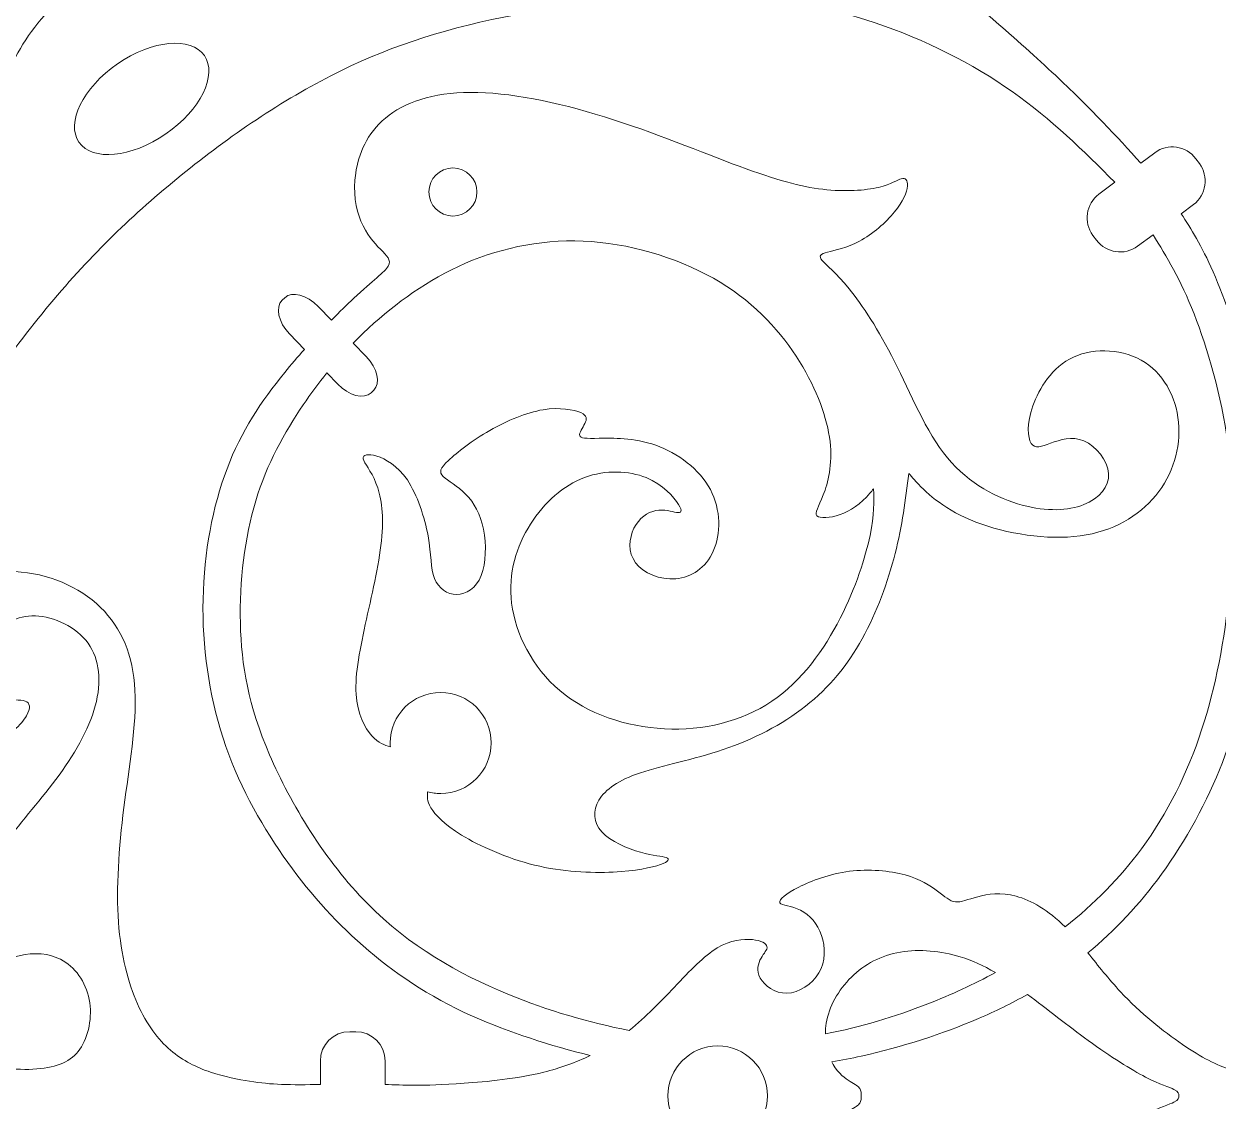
# Model space of a CAD drawing. Header units: millimetres. Extents: x -99 to 100, y 1 to 98.
# Drawn here: x -52.35 to -23.83, y 54.56 to 80.29 of the extents above; entities that cross this region are included whole.
import ezdxf

# ---------------------------------------------------------------- set-up
doc = ezdxf.new("R2010")
doc.units = ezdxf.units.MM
doc.header["$MEASUREMENT"] = 0
doc.layers.add('Layer 1', color=7, linetype='Continuous')

msp = doc.modelspace()

# ---------------------------------------------------------------- linework, layer by layer
at = {"layer": 'Layer 1', "lineweight": 20}
msp.add_ellipse((-42.103, 76.271), major_axis=(0, 0.574), ratio=1, dxfattribs=at)
for points, knots in [([(0.21, 97.844), (-0.278, 97.349), (-0.766, 96.854), (-1.906, 96.401), (-1.906, 96.401), (-3.047, 95.947), (-4.84, 95.535), (-7.056, 95.381), (-7.056, 95.381), (-9.272, 95.226), (-11.911, 95.329), (-14.941, 95.798), (-14.941, 95.798), (-17.971, 96.267), (-21.392, 97.102), (-24.897, 97.653), (-24.897, 97.653), (-28.401, 98.204), (-31.987, 98.473), (-34.806, 98.256), (-34.806, 98.256), (-37.625, 98.04), (-39.676, 97.339), (-40.974, 96.154), (-40.974, 96.154), (-42.273, 94.968), (-42.819, 93.299), (-43.025, 92.108), (-43.025, 92.108), (-43.232, 90.918), (-43.097, 90.207), (-42.963, 89.496), (-42.963, 89.496), (-44.077, 89.764), (-45.19, 90.032), (-46.545, 90.026), (-46.545, 90.026), (-47.9, 90.021), (-49.498, 89.743), (-50.956, 89.058), (-50.956, 89.058), (-52.414, 88.372), (-53.734, 87.28), (-54.836, 86.569), (-54.836, 86.569), (-55.939, 85.858), (-56.825, 85.528), (-57.707, 85.445), (-57.707, 85.445), (-58.588, 85.363), (-59.464, 85.528), (-60.201, 85.935), (-60.201, 85.935), (-60.938, 86.342), (-61.535, 86.991), (-62.133, 87.641), (-62.133, 87.641), (-62.277, 86.723), (-62.422, 85.806), (-62.669, 84.935), (-62.669, 84.935), (-62.916, 84.064), (-63.267, 83.24), (-64.231, 82.56), (-64.231, 82.56), (-65.194, 81.879), (-66.771, 81.343), (-68.781, 80.962), (-68.781, 80.962), (-70.791, 80.581), (-73.233, 80.354), (-75.439, 80.029), (-75.439, 80.029), (-77.644, 79.705), (-79.613, 79.282), (-81.385, 78.489), (-81.385, 78.489), (-83.158, 77.695), (-84.735, 76.53), (-85.812, 75.139), (-85.812, 75.139), (-86.889, 73.748), (-87.466, 72.129), (-87.59, 70.651), (-87.59, 70.651), (-87.713, 69.172), (-87.384, 67.832), (-86.719, 66.868), (-86.719, 66.868), (-86.054, 65.905), (-85.054, 65.317), (-84.204, 64.951), (-84.204, 64.951), (-83.354, 64.585), (-82.653, 64.441), (-81.952, 64.297), (-81.952, 64.297), (-81.54, 63.307), (-81.128, 62.318), (-80.592, 61.349), (-80.592, 61.349), (-80.056, 60.38), (-79.396, 59.432), (-78.762, 58.706), (-78.762, 58.706), (-78.129, 57.979), (-77.52, 57.474), (-76.912, 56.969), (-76.912, 56.969), (-77.592, 56.339), (-78.271, 55.709), (-78.95, 55.078)], [0, 0, 0, 0, 0.034483, 0.034483, 0.034483, 0.034483, 0.068966, 0.068966, 0.068966, 0.068966, 0.103448, 0.103448, 0.103448, 0.103448, 0.137931, 0.137931, 0.137931, 0.137931, 0.172414, 0.172414, 0.172414, 0.172414, 0.206897, 0.206897, 0.206897, 0.206897, 0.241379, 0.241379, 0.241379, 0.241379, 0.275862, 0.275862, 0.275862, 0.275862, 0.310345, 0.310345, 0.310345, 0.310345, 0.344828, 0.344828, 0.344828, 0.344828, 0.37931, 0.37931, 0.37931, 0.37931, 0.413793, 0.413793, 0.413793, 0.413793, 0.448276, 0.448276, 0.448276, 0.448276, 0.482759, 0.482759, 0.482759, 0.482759, 0.517241, 0.517241, 0.517241, 0.517241, 0.551724, 0.551724, 0.551724, 0.551724, 0.586207, 0.586207, 0.586207, 0.586207, 0.62069, 0.62069, 0.62069, 0.62069, 0.655172, 0.655172, 0.655172, 0.655172, 0.689655, 0.689655, 0.689655, 0.689655, 0.724138, 0.724138, 0.724138, 0.724138, 0.758621, 0.758621, 0.758621, 0.758621, 0.793103, 0.793103, 0.793103, 0.793103, 0.827586, 0.827586, 0.827586, 0.827586, 0.862069, 0.862069, 0.862069, 0.862069, 0.896552, 0.896552, 0.896552, 0.896552, 0.931034, 0.931034, 0.931034, 0.931034, 1, 1, 1, 1]), ([(-77.314, 55.058), (-76.655, 55.695), (-75.995, 56.332), (-75.336, 56.969), (-75.336, 56.969), (-76.088, 57.484), (-76.84, 58), (-77.613, 58.814), (-77.613, 58.814), (-78.386, 59.628), (-79.18, 60.741), (-79.741, 61.694), (-79.741, 61.694), (-80.303, 62.648), (-80.633, 63.441), (-80.808, 63.998), (-80.808, 63.998), (-80.983, 64.554), (-81.004, 64.874), (-81.025, 65.193), (-81.025, 65.193), (-81.808, 65.307), (-82.591, 65.42), (-83.441, 65.786), (-83.441, 65.786), (-84.292, 66.152), (-85.209, 66.77), (-85.781, 67.497), (-85.781, 67.497), (-86.353, 68.223), (-86.58, 69.058), (-86.6, 70.001), (-86.6, 70.001), (-86.621, 70.944), (-86.435, 71.996), (-85.915, 73.031), (-85.915, 73.031), (-85.395, 74.067), (-84.539, 75.088), (-83.663, 75.871), (-83.663, 75.871), (-82.787, 76.654), (-81.89, 77.2), (-80.741, 77.674), (-80.741, 77.674), (-79.592, 78.148), (-78.19, 78.551), (-76.449, 78.854), (-76.449, 78.854), (-74.707, 79.158), (-72.625, 79.365), (-70.682, 79.658), (-70.682, 79.658), (-68.74, 79.952), (-66.936, 80.333), (-65.576, 80.854), (-65.576, 80.854), (-64.215, 81.374), (-63.298, 82.034), (-62.716, 82.699), (-62.716, 82.699), (-62.133, 83.363), (-61.886, 84.033), (-61.752, 84.497), (-61.752, 84.497), (-61.618, 84.961), (-61.597, 85.219), (-61.577, 85.476), (-61.577, 85.476), (-61.051, 85.157), (-60.525, 84.837), (-59.742, 84.6), (-59.742, 84.6), (-58.959, 84.363), (-57.918, 84.209), (-56.923, 84.394), (-56.923, 84.394), (-55.929, 84.58), (-54.981, 85.105), (-53.873, 85.77), (-53.873, 85.77), (-52.765, 86.435), (-51.497, 87.239), (-50.327, 87.8), (-50.327, 87.8), (-49.158, 88.362), (-48.086, 88.682), (-47.055, 88.795), (-47.055, 88.795), (-46.025, 88.908), (-45.035, 88.815), (-44.159, 88.604), (-44.159, 88.604), (-43.283, 88.393), (-42.52, 88.063), (-41.758, 87.733), (-41.758, 87.733), (-41.84, 88.764), (-41.923, 89.795), (-41.856, 90.851), (-41.856, 90.851), (-41.789, 91.907), (-41.572, 92.99), (-41.057, 93.891), (-41.057, 93.891), (-40.542, 94.793), (-39.727, 95.515), (-38.655, 96.061), (-38.655, 96.061), (-37.584, 96.607), (-36.254, 96.978), (-34.404, 97.102), (-34.404, 97.102), (-32.554, 97.225), (-30.184, 97.102), (-27.7, 96.818), (-27.7, 96.818), (-25.216, 96.535), (-22.619, 96.092), (-20.192, 95.643), (-20.192, 95.643), (-17.765, 95.195), (-15.507, 94.741), (-13.384, 94.469), (-13.384, 94.469), (-11.261, 94.195), (-9.272, 94.103), (-7.433, 94.211), (-7.433, 94.211), (-5.593, 94.319), (-3.903, 94.628), (-2.654, 94.999), (-2.654, 94.999), (-1.405, 95.37), (-0.597, 95.803), (0.21, 96.236)], [0, 0, 0, 0, 0.028571, 0.028571, 0.028571, 0.028571, 0.057143, 0.057143, 0.057143, 0.057143, 0.085714, 0.085714, 0.085714, 0.085714, 0.114286, 0.114286, 0.114286, 0.114286, 0.142857, 0.142857, 0.142857, 0.142857, 0.171429, 0.171429, 0.171429, 0.171429, 0.2, 0.2, 0.2, 0.2, 0.228571, 0.228571, 0.228571, 0.228571, 0.257143, 0.257143, 0.257143, 0.257143, 0.285714, 0.285714, 0.285714, 0.285714, 0.314286, 0.314286, 0.314286, 0.314286, 0.342857, 0.342857, 0.342857, 0.342857, 0.371429, 0.371429, 0.371429, 0.371429, 0.4, 0.4, 0.4, 0.4, 0.428571, 0.428571, 0.428571, 0.428571, 0.457143, 0.457143, 0.457143, 0.457143, 0.485714, 0.485714, 0.485714, 0.485714, 0.514286, 0.514286, 0.514286, 0.514286, 0.542857, 0.542857, 0.542857, 0.542857, 0.571429, 0.571429, 0.571429, 0.571429, 0.6, 0.6, 0.6, 0.6, 0.628571, 0.628571, 0.628571, 0.628571, 0.657143, 0.657143, 0.657143, 0.657143, 0.685714, 0.685714, 0.685714, 0.685714, 0.714286, 0.714286, 0.714286, 0.714286, 0.742857, 0.742857, 0.742857, 0.742857, 0.771429, 0.771429, 0.771429, 0.771429, 0.8, 0.8, 0.8, 0.8, 0.828571, 0.828571, 0.828571, 0.828571, 0.857143, 0.857143, 0.857143, 0.857143, 0.885714, 0.885714, 0.885714, 0.885714, 0.914286, 0.914286, 0.914286, 0.914286, 0.942857, 0.942857, 0.942857, 0.942857, 1, 1, 1, 1]), ([(-69.443, 57.159), (-69.221, 57.168), (-69.002, 57.184), (-68.787, 57.204), (-68.787, 57.204), (-67.872, 57.289), (-67.022, 57.449), (-66.074, 57.791), (-66.074, 57.791), (-65.126, 58.134), (-64.079, 58.66), (-63.165, 59.312), (-63.165, 59.312), (-62.25, 59.963), (-61.467, 60.742), (-60.774, 61.566), (-60.774, 61.566), (-60.081, 62.391), (-59.478, 63.262), (-58.831, 64.372), (-58.831, 64.372), (-58.184, 65.483), (-57.494, 66.833), (-56.96, 67.889), (-56.96, 67.889), (-56.427, 68.945), (-56.051, 69.708), (-55.662, 70.656), (-55.662, 70.656), (-55.273, 71.605), (-54.871, 72.738), (-54.536, 73.609), (-54.536, 73.609), (-54.201, 74.48), (-53.933, 75.088), (-53.608, 75.578), (-53.608, 75.578), (-53.284, 76.067), (-52.902, 76.438), (-52.712, 76.652), (-52.712, 76.652), (-52.521, 76.866), (-52.521, 76.923), (-52.601, 77.039), (-52.601, 77.039), (-52.681, 77.155), (-52.84, 77.33), (-52.907, 77.672), (-52.907, 77.672), (-52.974, 78.015), (-52.949, 78.525), (-52.74, 79.074), (-52.74, 79.074), (-52.531, 79.623), (-52.14, 80.21), (-51.696, 80.666), (-51.696, 80.666), (-51.253, 81.122), (-50.758, 81.447), (-50.331, 81.666), (-50.331, 81.666), (-49.903, 81.885), (-49.542, 81.999), (-49.336, 82.04), (-49.336, 82.04), (-49.13, 82.081), (-49.079, 82.05), (-49.056, 81.931), (-49.056, 81.931), (-49.032, 81.813), (-49.037, 81.607), (-48.95, 81.39), (-48.95, 81.39), (-48.862, 81.174), (-48.682, 80.947), (-48.388, 80.839), (-48.388, 80.839), (-48.094, 80.731), (-47.687, 80.741), (-47.365, 80.86), (-47.365, 80.86), (-47.043, 80.978), (-46.806, 81.205), (-46.626, 81.581), (-46.626, 81.581), (-46.445, 81.957), (-46.322, 82.483), (-46.438, 82.916), (-46.438, 82.916), (-46.554, 83.349), (-46.909, 83.689), (-47.26, 83.802), (-47.26, 83.802), (-47.61, 83.915), (-47.955, 83.802), (-48.231, 83.64), (-48.231, 83.64), (-48.507, 83.477), (-48.713, 83.266), (-48.862, 83.197), (-48.862, 83.197), (-49.012, 83.127), (-49.104, 83.199), (-49.11, 83.439), (-49.11, 83.439), (-49.115, 83.678), (-49.032, 84.086), (-48.759, 84.529), (-48.759, 84.529), (-48.486, 84.972), (-48.022, 85.451), (-47.345, 85.814), (-47.345, 85.814), (-46.667, 86.178), (-45.775, 86.425), (-44.985, 86.528), (-44.985, 86.528), (-44.194, 86.631), (-43.503, 86.59), (-42.941, 86.474), (-42.941, 86.474), (-42.38, 86.358), (-41.948, 86.166), (-41.515, 85.975)], [0, 0, 0, 0, 0.03125, 0.03125, 0.03125, 0.03125, 0.0625, 0.0625, 0.0625, 0.0625, 0.09375, 0.09375, 0.09375, 0.09375, 0.125, 0.125, 0.125, 0.125, 0.15625, 0.15625, 0.15625, 0.15625, 0.1875, 0.1875, 0.1875, 0.1875, 0.21875, 0.21875, 0.21875, 0.21875, 0.25, 0.25, 0.25, 0.25, 0.28125, 0.28125, 0.28125, 0.28125, 0.3125, 0.3125, 0.3125, 0.3125, 0.34375, 0.34375, 0.34375, 0.34375, 0.375, 0.375, 0.375, 0.375, 0.40625, 0.40625, 0.40625, 0.40625, 0.4375, 0.4375, 0.4375, 0.4375, 0.46875, 0.46875, 0.46875, 0.46875, 0.5, 0.5, 0.5, 0.5, 0.53125, 0.53125, 0.53125, 0.53125, 0.5625, 0.5625, 0.5625, 0.5625, 0.59375, 0.59375, 0.59375, 0.59375, 0.625, 0.625, 0.625, 0.625, 0.65625, 0.65625, 0.65625, 0.65625, 0.6875, 0.6875, 0.6875, 0.6875, 0.71875, 0.71875, 0.71875, 0.71875, 0.75, 0.75, 0.75, 0.75, 0.78125, 0.78125, 0.78125, 0.78125, 0.8125, 0.8125, 0.8125, 0.8125, 0.84375, 0.84375, 0.84375, 0.84375, 0.875, 0.875, 0.875, 0.875, 0.90625, 0.90625, 0.90625, 0.90625, 0.9375, 0.9375, 0.9375, 0.9375, 1, 1, 1, 1]), ([(-39.778, 85.621), (-39.393, 85.724), (-39.008, 85.827), (-38.099, 85.603), (-38.099, 85.603), (-37.19, 85.379), (-35.758, 84.828), (-34.48, 84.16), (-34.48, 84.16), (-33.202, 83.493), (-32.078, 82.71), (-30.927, 81.808), (-30.927, 81.808), (-29.775, 80.906), (-28.595, 79.886), (-27.714, 79.058), (-27.714, 79.058), (-26.834, 78.231), (-26.252, 77.597), (-25.671, 76.963)], [0, 0, 0, 0, 0.166667, 0.166667, 0.166667, 0.166667, 0.333333, 0.333333, 0.333333, 0.333333, 0.5, 0.5, 0.5, 0.5, 0.666667, 0.666667, 0.666667, 0.666667, 1, 1, 1, 1]), ([(-26.291, 76.502), (-27.047, 77.253), (-27.803, 78.005), (-28.748, 78.67), (-28.748, 78.67), (-29.692, 79.334), (-30.826, 79.911), (-32.019, 80.311), (-32.019, 80.311), (-33.212, 80.71), (-34.464, 80.932), (-35.995, 80.945), (-35.995, 80.945), (-37.525, 80.958), (-39.334, 80.762), (-40.888, 80.447), (-40.888, 80.447), (-42.441, 80.133), (-43.74, 79.7), (-45.021, 79.046), (-45.021, 79.046), (-46.301, 78.391), (-47.564, 77.515), (-48.697, 76.588), (-48.697, 76.588), (-49.831, 75.66), (-50.836, 74.681), (-51.825, 73.478), (-51.825, 73.478), (-52.815, 72.275), (-53.789, 70.847), (-54.68, 69.435), (-54.68, 69.435), (-55.572, 68.023), (-56.381, 66.626), (-57.123, 65.39), (-57.123, 65.39), (-57.865, 64.153), (-58.54, 63.076), (-59.297, 62.053), (-59.297, 62.053), (-60.055, 61.03), (-60.895, 60.061), (-61.954, 59.185), (-61.954, 59.185), (-63.013, 58.309), (-64.291, 57.526), (-65.772, 57.034), (-65.772, 57.034), (-67.036, 56.614), (-68.447, 56.406), (-69.742, 56.396)], [0, 0, 0, 0, 0.071429, 0.071429, 0.071429, 0.071429, 0.142857, 0.142857, 0.142857, 0.142857, 0.214286, 0.214286, 0.214286, 0.214286, 0.285714, 0.285714, 0.285714, 0.285714, 0.357143, 0.357143, 0.357143, 0.357143, 0.428571, 0.428571, 0.428571, 0.428571, 0.5, 0.5, 0.5, 0.5, 0.571429, 0.571429, 0.571429, 0.571429, 0.642857, 0.642857, 0.642857, 0.642857, 0.714286, 0.714286, 0.714286, 0.714286, 0.785714, 0.785714, 0.785714, 0.785714, 0.857143, 0.857143, 0.857143, 0.857143, 1, 1, 1, 1]), ([(-50.114, 79.331), (-50.941, 78.76), (-51.353, 77.923), (-51.035, 77.461), (-51.035, 77.461), (-50.716, 76.999), (-49.787, 77.087), (-48.96, 77.658), (-48.96, 77.658), (-48.133, 78.229), (-47.721, 79.066), (-48.04, 79.527), (-48.04, 79.527), (-48.359, 79.989), (-49.287, 79.901), (-50.114, 79.331)], [0, 0, 0, 0, 0.2, 0.2, 0.2, 0.2, 0.4, 0.4, 0.4, 0.4, 0.6, 0.6, 0.6, 0.6, 1, 1, 1, 1]), ([(-31.213, 69.548), (-31.174, 69.504), (-31.132, 69.455), (-31.084, 69.402), (-31.084, 69.402), (-30.832, 69.121), (-30.429, 68.729), (-29.742, 68.44), (-29.742, 68.44), (-29.054, 68.152), (-28.08, 67.966), (-27.273, 68.041), (-27.273, 68.041), (-26.467, 68.116), (-25.828, 68.451), (-25.395, 68.933), (-25.395, 68.933), (-24.962, 69.414), (-24.735, 70.043), (-24.763, 70.659), (-24.763, 70.659), (-24.792, 71.275), (-25.075, 71.878), (-25.57, 72.2), (-25.57, 72.2), (-26.065, 72.522), (-26.771, 72.563), (-27.281, 72.329), (-27.281, 72.329), (-27.791, 72.094), (-28.105, 71.584), (-28.252, 71.161), (-28.252, 71.161), (-28.399, 70.739), (-28.378, 70.404), (-28.291, 70.267), (-28.291, 70.267), (-28.203, 70.131), (-28.049, 70.193), (-27.827, 70.272), (-27.827, 70.272), (-27.606, 70.352), (-27.317, 70.45), (-27.031, 70.327), (-27.031, 70.327), (-26.745, 70.203), (-26.462, 69.858), (-26.441, 69.546), (-26.441, 69.546), (-26.42, 69.234), (-26.663, 68.956), (-27.036, 68.806), (-27.036, 68.806), (-27.41, 68.657), (-27.915, 68.636), (-28.505, 68.796), (-28.505, 68.796), (-29.095, 68.956), (-29.77, 69.296), (-30.29, 69.924), (-30.29, 69.924), (-30.811, 70.553), (-31.177, 71.471), (-31.555, 72.225), (-31.555, 72.225), (-31.934, 72.98), (-32.326, 73.573), (-32.64, 73.959), (-32.64, 73.959), (-32.954, 74.346), (-33.192, 74.526), (-33.284, 74.637), (-33.284, 74.637), (-33.377, 74.748), (-33.326, 74.789), (-33.156, 74.836), (-33.156, 74.836), (-32.985, 74.882), (-32.697, 74.934), (-32.39, 75.098), (-32.39, 75.098), (-32.084, 75.263), (-31.759, 75.542), (-31.553, 75.794), (-31.553, 75.794), (-31.347, 76.046), (-31.259, 76.273), (-31.246, 76.415), (-31.246, 76.415), (-31.233, 76.557), (-31.295, 76.613), (-31.393, 76.588), (-31.393, 76.588), (-31.491, 76.562), (-31.625, 76.454), (-31.937, 76.381), (-31.937, 76.381), (-32.248, 76.309), (-32.738, 76.273), (-33.271, 76.335), (-33.271, 76.335), (-33.805, 76.397), (-34.382, 76.557), (-35.263, 76.884), (-35.263, 76.884), (-36.144, 77.211), (-37.33, 77.706), (-38.486, 78.066), (-38.486, 78.066), (-39.643, 78.427), (-40.772, 78.654), (-41.679, 78.649), (-41.679, 78.649), (-42.586, 78.644), (-43.271, 78.407), (-43.714, 78.038), (-43.714, 78.038), (-44.157, 77.67), (-44.359, 77.17), (-44.425, 76.722), (-44.425, 76.722), (-44.492, 76.273), (-44.425, 75.876), (-44.299, 75.572), (-44.299, 75.572), (-44.173, 75.268), (-43.987, 75.057), (-43.835, 74.903), (-43.835, 74.903), (-43.683, 74.748), (-43.565, 74.65), (-43.647, 74.503), (-43.647, 74.503), (-43.73, 74.356), (-44.013, 74.16), (-44.472, 73.733), (-44.472, 73.733), (-44.632, 73.584), (-44.813, 73.406), (-45.005, 73.209)], [0, 0, 0, 0, 0.027778, 0.027778, 0.027778, 0.027778, 0.055556, 0.055556, 0.055556, 0.055556, 0.083333, 0.083333, 0.083333, 0.083333, 0.111111, 0.111111, 0.111111, 0.111111, 0.138889, 0.138889, 0.138889, 0.138889, 0.166667, 0.166667, 0.166667, 0.166667, 0.194444, 0.194444, 0.194444, 0.194444, 0.222222, 0.222222, 0.222222, 0.222222, 0.25, 0.25, 0.25, 0.25, 0.277778, 0.277778, 0.277778, 0.277778, 0.305556, 0.305556, 0.305556, 0.305556, 0.333333, 0.333333, 0.333333, 0.333333, 0.361111, 0.361111, 0.361111, 0.361111, 0.388889, 0.388889, 0.388889, 0.388889, 0.416667, 0.416667, 0.416667, 0.416667, 0.444444, 0.444444, 0.444444, 0.444444, 0.472222, 0.472222, 0.472222, 0.472222, 0.5, 0.5, 0.5, 0.5, 0.527778, 0.527778, 0.527778, 0.527778, 0.555556, 0.555556, 0.555556, 0.555556, 0.583333, 0.583333, 0.583333, 0.583333, 0.611111, 0.611111, 0.611111, 0.611111, 0.638889, 0.638889, 0.638889, 0.638889, 0.666667, 0.666667, 0.666667, 0.666667, 0.694444, 0.694444, 0.694444, 0.694444, 0.722222, 0.722222, 0.722222, 0.722222, 0.75, 0.75, 0.75, 0.75, 0.777778, 0.777778, 0.777778, 0.777778, 0.805556, 0.805556, 0.805556, 0.805556, 0.833333, 0.833333, 0.833333, 0.833333, 0.861111, 0.861111, 0.861111, 0.861111, 0.888889, 0.888889, 0.888889, 0.888889, 0.916667, 0.916667, 0.916667, 0.916667, 0.944444, 0.944444, 0.944444, 0.944444, 1, 1, 1, 1]), ([(-24.709, 75.753), (-24.709, 75.753), (-24.417, 75.97), (-24.417, 75.97), (-24.417, 75.97), (-24.108, 76.2), (-24.043, 76.641), (-24.274, 76.951), (-24.274, 76.951), (-24.274, 76.951), (-24.36, 77.066), (-24.36, 77.066), (-24.36, 77.066), (-24.591, 77.376), (-25.031, 77.44), (-25.341, 77.209), (-25.341, 77.209), (-25.341, 77.209), (-25.671, 76.963), (-25.671, 76.963)], [0, 0, 0, 0, 0.166667, 0.166667, 0.166667, 0.166667, 0.333333, 0.333333, 0.333333, 0.333333, 0.5, 0.5, 0.5, 0.5, 0.666667, 0.666667, 0.666667, 0.666667, 1, 1, 1, 1]), ([(-26.291, 76.502), (-26.291, 76.502), (-26.673, 76.217), (-26.673, 76.217), (-26.673, 76.217), (-26.983, 75.986), (-27.047, 75.546), (-26.816, 75.236), (-26.816, 75.236), (-26.816, 75.236), (-26.73, 75.121), (-26.73, 75.121), (-26.73, 75.121), (-26.5, 74.811), (-26.059, 74.747), (-25.749, 74.977), (-25.749, 74.977), (-25.749, 74.977), (-25.381, 75.252), (-25.381, 75.252)], [0, 0, 0, 0, 0.166667, 0.166667, 0.166667, 0.166667, 0.333333, 0.333333, 0.333333, 0.333333, 0.5, 0.5, 0.5, 0.5, 0.666667, 0.666667, 0.666667, 0.666667, 1, 1, 1, 1]), ([(-26.936, 58.101), (-26.295, 58.632), (-25.704, 59.26), (-25.178, 59.982), (-25.178, 59.982), (-24.591, 60.788), (-24.086, 61.71), (-23.725, 62.651), (-23.725, 62.651), (-23.365, 63.591), (-23.148, 64.55), (-23.001, 65.542), (-23.001, 65.542), (-22.854, 66.534), (-22.777, 67.559), (-22.792, 68.626), (-22.792, 68.626), (-22.808, 69.693), (-22.916, 70.801), (-23.13, 71.808), (-23.13, 71.808), (-23.344, 72.815), (-23.663, 73.722), (-23.944, 74.363), (-23.944, 74.363), (-24.225, 75.004), (-24.467, 75.378), (-24.709, 75.753)], [0, 0, 0, 0, 0.125, 0.125, 0.125, 0.125, 0.25, 0.25, 0.25, 0.25, 0.375, 0.375, 0.375, 0.375, 0.5, 0.5, 0.5, 0.5, 0.625, 0.625, 0.625, 0.625, 0.75, 0.75, 0.75, 0.75, 1, 1, 1, 1]), ([(-44.482, 72.664), (-44.363, 72.786), (-44.239, 72.907), (-44.109, 73.027), (-44.109, 73.027), (-43.477, 73.609), (-42.704, 74.181), (-41.803, 74.57), (-41.803, 74.57), (-40.901, 74.959), (-39.87, 75.165), (-38.79, 75.086), (-38.79, 75.086), (-37.711, 75.006), (-36.582, 74.64), (-35.717, 74.114), (-35.717, 74.114), (-34.851, 73.588), (-34.248, 72.903), (-33.825, 72.223), (-33.825, 72.223), (-33.403, 71.543), (-33.161, 70.868), (-33.096, 70.314), (-33.096, 70.314), (-33.032, 69.76), (-33.145, 69.327), (-33.256, 69.038), (-33.256, 69.038), (-33.367, 68.75), (-33.475, 68.605), (-33.408, 68.538), (-33.408, 68.538), (-33.341, 68.471), (-33.099, 68.482), (-32.854, 68.569), (-32.854, 68.569), (-32.609, 68.657), (-32.362, 68.822), (-32.143, 69.077), (-32.143, 69.077), (-32.114, 69.111), (-32.085, 69.146), (-32.057, 69.183)], [0, 0, 0, 0, 0.083333, 0.083333, 0.083333, 0.083333, 0.166667, 0.166667, 0.166667, 0.166667, 0.25, 0.25, 0.25, 0.25, 0.333333, 0.333333, 0.333333, 0.333333, 0.416667, 0.416667, 0.416667, 0.416667, 0.5, 0.5, 0.5, 0.5, 0.583333, 0.583333, 0.583333, 0.583333, 0.666667, 0.666667, 0.666667, 0.666667, 0.75, 0.75, 0.75, 0.75, 0.833333, 0.833333, 0.833333, 0.833333, 1, 1, 1, 1]), ([(-25.381, 75.252), (-25.054, 74.72), (-24.727, 74.187), (-24.401, 73.362), (-24.401, 73.362), (-24.076, 72.537), (-23.751, 71.419), (-23.594, 70.26), (-23.594, 70.26), (-23.437, 69.1), (-23.447, 67.899), (-23.558, 66.74), (-23.558, 66.74), (-23.668, 65.58), (-23.88, 64.462), (-24.22, 63.426), (-24.22, 63.426), (-24.56, 62.391), (-25.029, 61.437), (-25.655, 60.59), (-25.655, 60.59), (-26.17, 59.892), (-26.792, 59.265), (-27.481, 58.722)], [0, 0, 0, 0, 0.142857, 0.142857, 0.142857, 0.142857, 0.285714, 0.285714, 0.285714, 0.285714, 0.428571, 0.428571, 0.428571, 0.428571, 0.571429, 0.571429, 0.571429, 0.571429, 0.714286, 0.714286, 0.714286, 0.714286, 1, 1, 1, 1]), ([(-45.652, 72.513), (-45.652, 72.513), (-46.006, 72.882), (-46.006, 72.882), (-46.006, 72.882), (-46.274, 73.16), (-46.353, 73.521), (-46.182, 73.685), (-46.182, 73.685), (-46.182, 73.685), (-46.119, 73.746), (-46.119, 73.746), (-46.119, 73.746), (-45.948, 73.91), (-45.59, 73.817), (-45.323, 73.539), (-45.323, 73.539), (-45.323, 73.539), (-45.005, 73.209), (-45.005, 73.209)], [0, 0, 0, 0, 0.166667, 0.166667, 0.166667, 0.166667, 0.333333, 0.333333, 0.333333, 0.333333, 0.5, 0.5, 0.5, 0.5, 0.666667, 0.666667, 0.666667, 0.666667, 1, 1, 1, 1]), ([(-45.652, 72.513), (-45.81, 72.333), (-45.968, 72.148), (-46.121, 71.96), (-46.121, 71.96), (-46.677, 71.275), (-47.157, 70.563), (-47.499, 69.662), (-47.499, 69.662), (-47.842, 68.76), (-48.048, 67.667), (-48.071, 66.547), (-48.071, 66.547), (-48.094, 65.426), (-47.935, 64.277), (-47.592, 63.228), (-47.592, 63.228), (-47.249, 62.179), (-46.724, 61.231), (-46.154, 60.412), (-46.154, 60.412), (-45.585, 59.593), (-44.972, 58.902), (-44.25, 58.271), (-44.25, 58.271), (-43.529, 57.639), (-42.699, 57.067), (-41.635, 56.591), (-41.635, 56.591), (-40.771, 56.204), (-39.753, 55.88), (-38.823, 55.652)], [0, 0, 0, 0, 0.111111, 0.111111, 0.111111, 0.111111, 0.222222, 0.222222, 0.222222, 0.222222, 0.333333, 0.333333, 0.333333, 0.333333, 0.444444, 0.444444, 0.444444, 0.444444, 0.555556, 0.555556, 0.555556, 0.555556, 0.666667, 0.666667, 0.666667, 0.666667, 0.777778, 0.777778, 0.777778, 0.777778, 1, 1, 1, 1]), ([(-45.114, 71.954), (-45.114, 71.954), (-44.855, 71.684), (-44.855, 71.684), (-44.855, 71.684), (-44.588, 71.406), (-44.23, 71.313), (-44.059, 71.477), (-44.059, 71.477), (-44.059, 71.477), (-43.996, 71.538), (-43.996, 71.538), (-43.996, 71.538), (-43.825, 71.702), (-43.904, 72.063), (-44.172, 72.342), (-44.172, 72.342), (-44.172, 72.342), (-44.482, 72.665), (-44.482, 72.665)], [0, 0, 0, 0, 0.166667, 0.166667, 0.166667, 0.166667, 0.333333, 0.333333, 0.333333, 0.333333, 0.5, 0.5, 0.5, 0.5, 0.666667, 0.666667, 0.666667, 0.666667, 1, 1, 1, 1]), ([(-37.892, 56.249), (-38.845, 56.435), (-39.822, 56.718), (-40.79, 57.116), (-40.79, 57.116), (-41.972, 57.603), (-43.142, 58.263), (-44.145, 59.278), (-44.145, 59.278), (-45.147, 60.293), (-45.982, 61.664), (-46.484, 62.834), (-46.484, 62.834), (-46.987, 64.004), (-47.157, 64.972), (-47.18, 65.975), (-47.18, 65.975), (-47.203, 66.977), (-47.079, 68.013), (-46.811, 68.899), (-46.811, 68.899), (-46.543, 69.785), (-46.131, 70.522), (-45.68, 71.187), (-45.68, 71.187), (-45.5, 71.453), (-45.313, 71.707), (-45.114, 71.954)], [0, 0, 0, 0, 0.125, 0.125, 0.125, 0.125, 0.25, 0.25, 0.25, 0.25, 0.375, 0.375, 0.375, 0.375, 0.5, 0.5, 0.5, 0.5, 0.625, 0.625, 0.625, 0.625, 0.75, 0.75, 0.75, 0.75, 1, 1, 1, 1]), ([(-43.598, 63.023), (-43.738, 63.063), (-43.878, 63.103), (-44.041, 63.288), (-44.041, 63.288), (-44.204, 63.473), (-44.39, 63.803), (-44.418, 64.282), (-44.418, 64.282), (-44.446, 64.761), (-44.317, 65.39), (-44.168, 66.07), (-44.168, 66.07), (-44.019, 66.75), (-43.848, 67.482), (-43.799, 68.051), (-43.799, 68.051), (-43.75, 68.621), (-43.823, 69.028), (-43.941, 69.322), (-43.941, 69.322), (-44.06, 69.616), (-44.225, 69.796), (-44.243, 69.899), (-44.243, 69.899), (-44.261, 70.002), (-44.132, 70.028), (-43.923, 69.964), (-43.923, 69.964), (-43.715, 69.899), (-43.426, 69.744), (-43.191, 69.394), (-43.191, 69.394), (-42.957, 69.044), (-42.777, 68.497), (-42.697, 68.057), (-42.697, 68.057), (-42.617, 67.616), (-42.638, 67.281), (-42.542, 67.042), (-42.542, 67.042), (-42.447, 66.802), (-42.236, 66.658), (-42.011, 66.66), (-42.011, 66.66), (-41.787, 66.663), (-41.55, 66.812), (-41.429, 67.111), (-41.429, 67.111), (-41.308, 67.41), (-41.303, 67.858), (-41.375, 68.219), (-41.375, 68.219), (-41.447, 68.58), (-41.597, 68.853), (-41.792, 69.051), (-41.792, 69.051), (-41.988, 69.25), (-42.23, 69.373), (-42.336, 69.479), (-42.336, 69.479), (-42.442, 69.585), (-42.411, 69.672), (-42.21, 69.86), (-42.21, 69.86), (-42.009, 70.048), (-41.638, 70.337), (-41.223, 70.577), (-41.223, 70.577), (-40.808, 70.816), (-40.349, 71.007), (-39.95, 71.071), (-39.95, 71.071), (-39.551, 71.136), (-39.211, 71.074), (-39.048, 71.002), (-39.048, 71.002), (-38.886, 70.93), (-38.901, 70.847), (-38.953, 70.744), (-38.953, 70.744), (-39.004, 70.641), (-39.092, 70.517), (-39.074, 70.453), (-39.074, 70.453), (-39.056, 70.389), (-38.932, 70.383), (-38.613, 70.389), (-38.613, 70.389), (-38.293, 70.394), (-37.778, 70.409), (-37.258, 70.224), (-37.258, 70.224), (-36.737, 70.038), (-36.211, 69.652), (-35.954, 69.167), (-35.954, 69.167), (-35.696, 68.683), (-35.706, 68.101), (-35.884, 67.696), (-35.884, 67.696), (-36.062, 67.292), (-36.407, 67.065), (-36.781, 67.034), (-36.781, 67.034), (-37.154, 67.003), (-37.557, 67.168), (-37.742, 67.418), (-37.742, 67.418), (-37.928, 67.668), (-37.896, 68.003), (-37.778, 68.242), (-37.778, 68.242), (-37.659, 68.482), (-37.453, 68.626), (-37.258, 68.665), (-37.258, 68.665), (-37.062, 68.703), (-36.876, 68.636), (-36.763, 68.621), (-36.763, 68.621), (-36.649, 68.605), (-36.608, 68.642), (-36.716, 68.812), (-36.716, 68.812), (-36.825, 68.982), (-37.082, 69.286), (-37.489, 69.451), (-37.489, 69.451), (-37.896, 69.616), (-38.453, 69.641), (-38.958, 69.453), (-38.958, 69.453), (-39.463, 69.265), (-39.917, 68.863), (-40.249, 68.34), (-40.249, 68.34), (-40.581, 67.817), (-40.793, 67.173), (-40.7, 66.449), (-40.7, 66.449), (-40.607, 65.725), (-40.21, 64.921), (-39.551, 64.364), (-39.551, 64.364), (-38.891, 63.808), (-37.969, 63.499), (-37.049, 63.452), (-37.049, 63.452), (-36.129, 63.406), (-35.212, 63.622), (-34.488, 64.109), (-34.488, 64.109), (-33.764, 64.596), (-33.233, 65.354), (-32.854, 66.093), (-32.854, 66.093), (-32.475, 66.833), (-32.249, 67.554), (-32.141, 68.066), (-32.141, 68.066), (-32.034, 68.578), (-32.045, 68.88), (-32.057, 69.183)], [0, 0, 0, 0, 0.02381, 0.02381, 0.02381, 0.02381, 0.047619, 0.047619, 0.047619, 0.047619, 0.071429, 0.071429, 0.071429, 0.071429, 0.095238, 0.095238, 0.095238, 0.095238, 0.119048, 0.119048, 0.119048, 0.119048, 0.142857, 0.142857, 0.142857, 0.142857, 0.166667, 0.166667, 0.166667, 0.166667, 0.190476, 0.190476, 0.190476, 0.190476, 0.214286, 0.214286, 0.214286, 0.214286, 0.238095, 0.238095, 0.238095, 0.238095, 0.261905, 0.261905, 0.261905, 0.261905, 0.285714, 0.285714, 0.285714, 0.285714, 0.309524, 0.309524, 0.309524, 0.309524, 0.333333, 0.333333, 0.333333, 0.333333, 0.357143, 0.357143, 0.357143, 0.357143, 0.380952, 0.380952, 0.380952, 0.380952, 0.404762, 0.404762, 0.404762, 0.404762, 0.428571, 0.428571, 0.428571, 0.428571, 0.452381, 0.452381, 0.452381, 0.452381, 0.47619, 0.47619, 0.47619, 0.47619, 0.5, 0.5, 0.5, 0.5, 0.52381, 0.52381, 0.52381, 0.52381, 0.547619, 0.547619, 0.547619, 0.547619, 0.571429, 0.571429, 0.571429, 0.571429, 0.595238, 0.595238, 0.595238, 0.595238, 0.619048, 0.619048, 0.619048, 0.619048, 0.642857, 0.642857, 0.642857, 0.642857, 0.666667, 0.666667, 0.666667, 0.666667, 0.690476, 0.690476, 0.690476, 0.690476, 0.714286, 0.714286, 0.714286, 0.714286, 0.738095, 0.738095, 0.738095, 0.738095, 0.761905, 0.761905, 0.761905, 0.761905, 0.785714, 0.785714, 0.785714, 0.785714, 0.809524, 0.809524, 0.809524, 0.809524, 0.833333, 0.833333, 0.833333, 0.833333, 0.857143, 0.857143, 0.857143, 0.857143, 0.880952, 0.880952, 0.880952, 0.880952, 0.904762, 0.904762, 0.904762, 0.904762, 0.928571, 0.928571, 0.928571, 0.928571, 0.952381, 0.952381, 0.952381, 0.952381, 1, 1, 1, 1]), ([(-42.708, 61.95), (-42.717, 61.843), (-42.726, 61.735), (-42.628, 61.568), (-42.628, 61.568), (-42.529, 61.401), (-42.323, 61.175), (-41.895, 60.914), (-41.895, 60.914), (-41.468, 60.654), (-40.818, 60.36), (-40.154, 60.198), (-40.154, 60.198), (-39.489, 60.036), (-38.809, 60.005), (-38.275, 60.031), (-38.275, 60.031), (-37.742, 60.056), (-37.355, 60.139), (-37.149, 60.211), (-37.149, 60.211), (-36.943, 60.283), (-36.917, 60.345), (-37.01, 60.378), (-37.01, 60.378), (-37.103, 60.412), (-37.314, 60.417), (-37.623, 60.505), (-37.623, 60.505), (-37.933, 60.592), (-38.34, 60.762), (-38.548, 60.989), (-38.548, 60.989), (-38.757, 61.216), (-38.767, 61.499), (-38.615, 61.752), (-38.615, 61.752), (-38.463, 62.004), (-38.149, 62.226), (-37.623, 62.404), (-37.623, 62.404), (-37.098, 62.581), (-36.361, 62.715), (-35.647, 62.958), (-35.647, 62.958), (-34.933, 63.2), (-34.243, 63.55), (-33.679, 63.993), (-33.679, 63.993), (-33.114, 64.437), (-32.676, 64.973), (-32.326, 65.604), (-32.326, 65.604), (-31.975, 66.235), (-31.713, 66.962), (-31.542, 67.635), (-31.542, 67.635), (-31.371, 68.308), (-31.292, 68.928), (-31.213, 69.548)], [0, 0, 0, 0, 0.0625, 0.0625, 0.0625, 0.0625, 0.125, 0.125, 0.125, 0.125, 0.1875, 0.1875, 0.1875, 0.1875, 0.25, 0.25, 0.25, 0.25, 0.3125, 0.3125, 0.3125, 0.3125, 0.375, 0.375, 0.375, 0.375, 0.4375, 0.4375, 0.4375, 0.4375, 0.5, 0.5, 0.5, 0.5, 0.5625, 0.5625, 0.5625, 0.5625, 0.625, 0.625, 0.625, 0.625, 0.6875, 0.6875, 0.6875, 0.6875, 0.75, 0.75, 0.75, 0.75, 0.8125, 0.8125, 0.8125, 0.8125, 0.875, 0.875, 0.875, 0.875, 1, 1, 1, 1]), ([(-62.708, 55.027), (-62.402, 55.024), (-62.095, 55.022), (-61.746, 55.033), (-61.746, 55.033), (-61.397, 55.045), (-61.005, 55.07), (-60.531, 55.179), (-60.531, 55.179), (-60.057, 55.287), (-59.501, 55.478), (-58.985, 55.782), (-58.985, 55.782), (-58.47, 56.086), (-57.996, 56.503), (-57.705, 56.92), (-57.705, 56.92), (-57.414, 57.338), (-57.305, 57.755), (-56.932, 58.062), (-56.932, 58.062), (-56.558, 58.368), (-55.919, 58.564), (-55.419, 58.549), (-55.419, 58.549), (-54.92, 58.533), (-54.559, 58.307), (-54.36, 58.149), (-54.36, 58.149), (-54.162, 57.992), (-54.126, 57.905), (-54.154, 57.817), (-54.154, 57.817), (-54.183, 57.729), (-54.275, 57.642), (-54.34, 57.415), (-54.34, 57.415), (-54.404, 57.188), (-54.44, 56.822), (-54.33, 56.462), (-54.33, 56.462), (-54.219, 56.101), (-53.961, 55.745), (-53.513, 55.542), (-53.513, 55.542), (-53.064, 55.338), (-52.425, 55.287), (-51.951, 55.338), (-51.951, 55.338), (-51.477, 55.39), (-51.168, 55.544), (-50.975, 55.861), (-50.975, 55.861), (-50.782, 56.178), (-50.704, 56.658), (-50.807, 57.07), (-50.807, 57.07), (-50.91, 57.482), (-51.194, 57.827), (-51.536, 57.979), (-51.536, 57.979), (-51.879, 58.131), (-52.281, 58.09), (-52.534, 58.018), (-52.534, 58.018), (-52.786, 57.946), (-52.889, 57.843), (-52.974, 57.717), (-52.974, 57.717), (-53.059, 57.59), (-53.126, 57.441), (-53.219, 57.41), (-53.219, 57.41), (-53.312, 57.379), (-53.43, 57.467), (-53.505, 57.783), (-53.505, 57.783), (-53.58, 58.1), (-53.611, 58.647), (-53.502, 59.177), (-53.502, 59.177), (-53.394, 59.708), (-53.147, 60.224), (-52.778, 60.742), (-52.778, 60.742), (-52.41, 61.259), (-51.92, 61.78), (-51.506, 62.349), (-51.506, 62.349), (-51.091, 62.919), (-50.751, 63.537), (-50.619, 64.106), (-50.619, 64.106), (-50.488, 64.676), (-50.565, 65.197), (-50.874, 65.567), (-50.874, 65.567), (-51.183, 65.938), (-51.725, 66.16), (-52.157, 66.15), (-52.157, 66.15), (-52.59, 66.14), (-52.915, 65.897), (-53.113, 65.611), (-53.113, 65.611), (-53.312, 65.325), (-53.384, 64.995), (-53.32, 64.735), (-53.32, 64.735), (-53.255, 64.475), (-53.054, 64.284), (-52.85, 64.204), (-52.85, 64.204), (-52.647, 64.124), (-52.441, 64.156), (-52.322, 64.114), (-52.322, 64.114), (-52.204, 64.073), (-52.173, 63.96), (-52.291, 63.759), (-52.291, 63.759), (-52.41, 63.558), (-52.678, 63.269), (-53.121, 63.148), (-53.121, 63.148), (-53.564, 63.027), (-54.183, 63.073), (-54.67, 63.359), (-54.67, 63.359), (-55.156, 63.645), (-55.512, 64.171), (-55.551, 64.774), (-55.551, 64.774), (-55.589, 65.377), (-55.311, 66.057), (-54.752, 66.523), (-54.752, 66.523), (-54.193, 66.99), (-53.353, 67.242), (-52.562, 67.206), (-52.562, 67.206), (-51.771, 67.17), (-51.029, 66.845), (-50.521, 66.353), (-50.521, 66.353), (-50.014, 65.861), (-49.741, 65.202), (-49.697, 64.375), (-49.697, 64.375), (-49.653, 63.547), (-49.838, 62.553), (-49.962, 61.576), (-49.962, 61.576), (-50.086, 60.6), (-50.148, 59.641), (-50.091, 58.837), (-50.091, 58.837), (-50.034, 58.034), (-49.859, 57.384), (-49.637, 56.884), (-49.637, 56.884), (-49.416, 56.385), (-49.148, 56.034), (-48.849, 55.779), (-48.849, 55.779), (-48.55, 55.524), (-48.22, 55.364), (-47.891, 55.253), (-47.891, 55.253), (-47.561, 55.143), (-47.231, 55.081), (-46.958, 55.038), (-46.958, 55.038), (-46.685, 54.995), (-46.468, 54.971), (-46.196, 54.961), (-46.196, 54.961), (-45.924, 54.951), (-45.597, 54.954), (-45.27, 54.958)], [0, 0, 0, 0, 0.021739, 0.021739, 0.021739, 0.021739, 0.043478, 0.043478, 0.043478, 0.043478, 0.065217, 0.065217, 0.065217, 0.065217, 0.086957, 0.086957, 0.086957, 0.086957, 0.108696, 0.108696, 0.108696, 0.108696, 0.130435, 0.130435, 0.130435, 0.130435, 0.152174, 0.152174, 0.152174, 0.152174, 0.173913, 0.173913, 0.173913, 0.173913, 0.195652, 0.195652, 0.195652, 0.195652, 0.217391, 0.217391, 0.217391, 0.217391, 0.23913, 0.23913, 0.23913, 0.23913, 0.26087, 0.26087, 0.26087, 0.26087, 0.282609, 0.282609, 0.282609, 0.282609, 0.304348, 0.304348, 0.304348, 0.304348, 0.326087, 0.326087, 0.326087, 0.326087, 0.347826, 0.347826, 0.347826, 0.347826, 0.369565, 0.369565, 0.369565, 0.369565, 0.391304, 0.391304, 0.391304, 0.391304, 0.413043, 0.413043, 0.413043, 0.413043, 0.434783, 0.434783, 0.434783, 0.434783, 0.456522, 0.456522, 0.456522, 0.456522, 0.478261, 0.478261, 0.478261, 0.478261, 0.5, 0.5, 0.5, 0.5, 0.521739, 0.521739, 0.521739, 0.521739, 0.543478, 0.543478, 0.543478, 0.543478, 0.565217, 0.565217, 0.565217, 0.565217, 0.586957, 0.586957, 0.586957, 0.586957, 0.608696, 0.608696, 0.608696, 0.608696, 0.630435, 0.630435, 0.630435, 0.630435, 0.652174, 0.652174, 0.652174, 0.652174, 0.673913, 0.673913, 0.673913, 0.673913, 0.695652, 0.695652, 0.695652, 0.695652, 0.717391, 0.717391, 0.717391, 0.717391, 0.73913, 0.73913, 0.73913, 0.73913, 0.76087, 0.76087, 0.76087, 0.76087, 0.782609, 0.782609, 0.782609, 0.782609, 0.804348, 0.804348, 0.804348, 0.804348, 0.826087, 0.826087, 0.826087, 0.826087, 0.847826, 0.847826, 0.847826, 0.847826, 0.869565, 0.869565, 0.869565, 0.869565, 0.891304, 0.891304, 0.891304, 0.891304, 0.913043, 0.913043, 0.913043, 0.913043, 0.934783, 0.934783, 0.934783, 0.934783, 0.956522, 0.956522, 0.956522, 0.956522, 1, 1, 1, 1]), ([(-42.708, 61.95), (-42.608, 61.923), (-42.504, 61.909), (-42.395, 61.909), (-42.395, 61.909), (-41.729, 61.909), (-41.19, 62.449), (-41.19, 63.115), (-41.19, 63.115), (-41.19, 63.781), (-41.729, 64.321), (-42.395, 64.321), (-42.395, 64.321), (-43.061, 64.321), (-43.601, 63.781), (-43.601, 63.115), (-43.601, 63.115), (-43.601, 63.084), (-43.6, 63.053), (-43.598, 63.023)], [0, 0, 0, 0, 0.166667, 0.166667, 0.166667, 0.166667, 0.333333, 0.333333, 0.333333, 0.333333, 0.5, 0.5, 0.5, 0.5, 0.666667, 0.666667, 0.666667, 0.666667, 1, 1, 1, 1]), ([(-37.892, 56.249), (-37.493, 56.572), (-37.135, 56.946), (-36.821, 57.277), (-36.821, 57.277), (-36.432, 57.687), (-36.107, 58.032), (-35.79, 58.22), (-35.79, 58.22), (-35.473, 58.408), (-35.164, 58.439), (-34.95, 58.419), (-34.95, 58.419), (-34.736, 58.398), (-34.618, 58.326), (-34.602, 58.251), (-34.602, 58.251), (-34.587, 58.176), (-34.675, 58.099), (-34.744, 57.975), (-34.744, 57.975), (-34.814, 57.852), (-34.865, 57.682), (-34.765, 57.501), (-34.765, 57.501), (-34.664, 57.321), (-34.412, 57.13), (-34.126, 57.138), (-34.126, 57.138), (-33.84, 57.146), (-33.52, 57.352), (-33.361, 57.625), (-33.361, 57.625), (-33.201, 57.898), (-33.201, 58.238), (-33.296, 58.517), (-33.296, 58.517), (-33.391, 58.795), (-33.582, 59.011), (-33.799, 59.12), (-33.799, 59.12), (-34.015, 59.228), (-34.257, 59.228), (-34.291, 59.3), (-34.291, 59.3), (-34.324, 59.372), (-34.149, 59.516), (-33.842, 59.671), (-33.842, 59.671), (-33.536, 59.825), (-33.098, 59.99), (-32.632, 60.05), (-32.632, 60.05), (-32.165, 60.109), (-31.67, 60.062), (-31.304, 59.962), (-31.304, 59.962), (-30.939, 59.862), (-30.701, 59.707), (-30.526, 59.576), (-30.526, 59.576), (-30.351, 59.444), (-30.238, 59.336), (-30.101, 59.321), (-30.101, 59.321), (-29.965, 59.305), (-29.805, 59.382), (-29.568, 59.444), (-29.568, 59.444), (-29.331, 59.506), (-29.017, 59.552), (-28.651, 59.455), (-28.651, 59.455), (-28.292, 59.359), (-27.884, 59.124), (-27.481, 58.722)], [0, 0, 0, 0, 0.05, 0.05, 0.05, 0.05, 0.1, 0.1, 0.1, 0.1, 0.15, 0.15, 0.15, 0.15, 0.2, 0.2, 0.2, 0.2, 0.25, 0.25, 0.25, 0.25, 0.3, 0.3, 0.3, 0.3, 0.35, 0.35, 0.35, 0.35, 0.4, 0.4, 0.4, 0.4, 0.45, 0.45, 0.45, 0.45, 0.5, 0.5, 0.5, 0.5, 0.55, 0.55, 0.55, 0.55, 0.6, 0.6, 0.6, 0.6, 0.65, 0.65, 0.65, 0.65, 0.7, 0.7, 0.7, 0.7, 0.75, 0.75, 0.75, 0.75, 0.8, 0.8, 0.8, 0.8, 0.85, 0.85, 0.85, 0.85, 0.9, 0.9, 0.9, 0.9, 1, 1, 1, 1]), ([(-29.146, 57.631), (-29.431, 57.801), (-29.697, 57.922), (-29.985, 58.009), (-29.985, 58.009), (-30.443, 58.147), (-30.958, 58.198), (-31.415, 58.12), (-31.415, 58.12), (-31.873, 58.041), (-32.272, 57.833), (-32.585, 57.525), (-32.585, 57.525), (-32.898, 57.217), (-33.125, 56.81), (-33.188, 56.423), (-33.188, 56.423), (-33.202, 56.337), (-33.208, 56.252), (-33.207, 56.17)], [0, 0, 0, 0, 0.166667, 0.166667, 0.166667, 0.166667, 0.333333, 0.333333, 0.333333, 0.333333, 0.5, 0.5, 0.5, 0.5, 0.666667, 0.666667, 0.666667, 0.666667, 1, 1, 1, 1]), ([(-26.936, 58.101), (-26.691, 57.799), (-26.437, 57.473), (-26.159, 57.174), (-26.159, 57.174), (-25.683, 56.661), (-25.136, 56.229), (-24.68, 55.917), (-24.68, 55.917), (-24.224, 55.605), (-23.858, 55.414), (-23.522, 55.316), (-23.522, 55.316), (-23.187, 55.219), (-22.881, 55.213), (-22.575, 55.208)], [0, 0, 0, 0, 0.2, 0.2, 0.2, 0.2, 0.4, 0.4, 0.4, 0.4, 0.6, 0.6, 0.6, 0.6, 1, 1, 1, 1]), ([(-29.146, 57.631), (-29.664, 57.35), (-30.205, 57.103), (-30.762, 56.885), (-30.762, 56.885), (-31.549, 56.577), (-32.369, 56.327), (-33.207, 56.17)], [0, 0, 0, 0, 0.333333, 0.333333, 0.333333, 0.333333, 1, 1, 1, 1]), ([(-33.052, 55.498), (-32.818, 55.54), (-32.585, 55.586), (-32.354, 55.637), (-32.354, 55.637), (-31.367, 55.856), (-30.419, 56.161), (-29.551, 56.534), (-29.551, 56.534), (-29.144, 56.709), (-28.755, 56.899), (-28.381, 57.11)], [0, 0, 0, 0, 0.25, 0.25, 0.25, 0.25, 0.5, 0.5, 0.5, 0.5, 1, 1, 1, 1]), ([(-24.764, 54.689), (-24.766, 54.737), (-24.769, 54.785), (-24.88, 54.84), (-24.88, 54.84), (-24.99, 54.895), (-25.209, 54.957), (-25.557, 55.136), (-25.557, 55.136), (-25.905, 55.315), (-26.382, 55.612), (-26.932, 56.012), (-26.932, 56.012), (-27.4, 56.353), (-27.921, 56.769), (-28.381, 57.11)], [0, 0, 0, 0, 0.2, 0.2, 0.2, 0.2, 0.4, 0.4, 0.4, 0.4, 0.6, 0.6, 0.6, 0.6, 1, 1, 1, 1]), ([(-45.27, 54.958), (-45.27, 54.958), (-45.27, 55.519), (-45.27, 55.519), (-45.27, 55.519), (-45.27, 55.906), (-44.955, 56.22), (-44.569, 56.22), (-44.569, 56.22), (-44.569, 56.22), (-44.425, 56.22), (-44.425, 56.22), (-44.425, 56.22), (-44.039, 56.22), (-43.724, 55.906), (-43.724, 55.519), (-43.724, 55.519), (-43.724, 55.519), (-43.724, 54.958), (-43.724, 54.958)], [0, 0, 0, 0, 0.166667, 0.166667, 0.166667, 0.166667, 0.333333, 0.333333, 0.333333, 0.333333, 0.5, 0.5, 0.5, 0.5, 0.666667, 0.666667, 0.666667, 0.666667, 1, 1, 1, 1]), ([(-43.724, 54.958), (-43.507, 54.95), (-43.29, 54.942), (-43.006, 54.942), (-43.006, 54.942), (-42.722, 54.942), (-42.371, 54.95), (-41.836, 54.988), (-41.836, 54.988), (-41.302, 55.026), (-40.583, 55.094), (-39.932, 55.254), (-39.932, 55.254), (-39.538, 55.351), (-39.168, 55.483), (-38.823, 55.652)], [0, 0, 0, 0, 0.2, 0.2, 0.2, 0.2, 0.4, 0.4, 0.4, 0.4, 0.6, 0.6, 0.6, 0.6, 1, 1, 1, 1]), ([(-34.588, 54.689), (-34.588, 55.346), (-35.121, 55.879), (-35.778, 55.879), (-35.778, 55.879), (-36.436, 55.879), (-36.968, 55.346), (-36.968, 54.689)], [0, 0, 0, 0, 0.333333, 0.333333, 0.333333, 0.333333, 1, 1, 1, 1]), ([(-33.052, 55.498), (-33.042, 55.477), (-33.031, 55.457), (-33.021, 55.438), (-33.021, 55.438), (-32.89, 55.205), (-32.731, 55.104), (-32.613, 55.032), (-32.613, 55.032), (-32.496, 54.96), (-32.421, 54.916), (-32.385, 54.863), (-32.385, 54.863), (-32.349, 54.811), (-32.352, 54.75), (-32.354, 54.689)], [0, 0, 0, 0, 0.2, 0.2, 0.2, 0.2, 0.4, 0.4, 0.4, 0.4, 0.6, 0.6, 0.6, 0.6, 1, 1, 1, 1]), ([(-34.588, 54.689), (-34.588, 54.032), (-35.121, 53.499), (-35.778, 53.499), (-35.778, 53.499), (-36.436, 53.499), (-36.968, 54.032), (-36.968, 54.689)], [0, 0, 0, 0, 0.333333, 0.333333, 0.333333, 0.333333, 1, 1, 1, 1]), ([(-33.052, 53.88), (-33.042, 53.901), (-33.031, 53.921), (-33.021, 53.94), (-33.021, 53.94), (-32.89, 54.173), (-32.731, 54.274), (-32.613, 54.346), (-32.613, 54.346), (-32.496, 54.418), (-32.421, 54.462), (-32.385, 54.514), (-32.385, 54.514), (-32.349, 54.567), (-32.352, 54.628), (-32.354, 54.689)], [0, 0, 0, 0, 0.2, 0.2, 0.2, 0.2, 0.4, 0.4, 0.4, 0.4, 0.6, 0.6, 0.6, 0.6, 1, 1, 1, 1]), ([(-24.764, 54.689), (-24.766, 54.641), (-24.769, 54.593), (-24.88, 54.538), (-24.88, 54.538), (-24.99, 54.483), (-25.209, 54.421), (-25.557, 54.242), (-25.557, 54.242), (-25.905, 54.063), (-26.382, 53.766), (-26.932, 53.366), (-26.932, 53.366), (-27.4, 53.025), (-27.921, 52.609), (-28.381, 52.267)], [0, 0, 0, 0, 0.2, 0.2, 0.2, 0.2, 0.4, 0.4, 0.4, 0.4, 0.6, 0.6, 0.6, 0.6, 1, 1, 1, 1])]:
    msp.add_open_spline(points, degree=3, knots=knots, dxfattribs=at)

doc.saveas('drawing.dxf')
